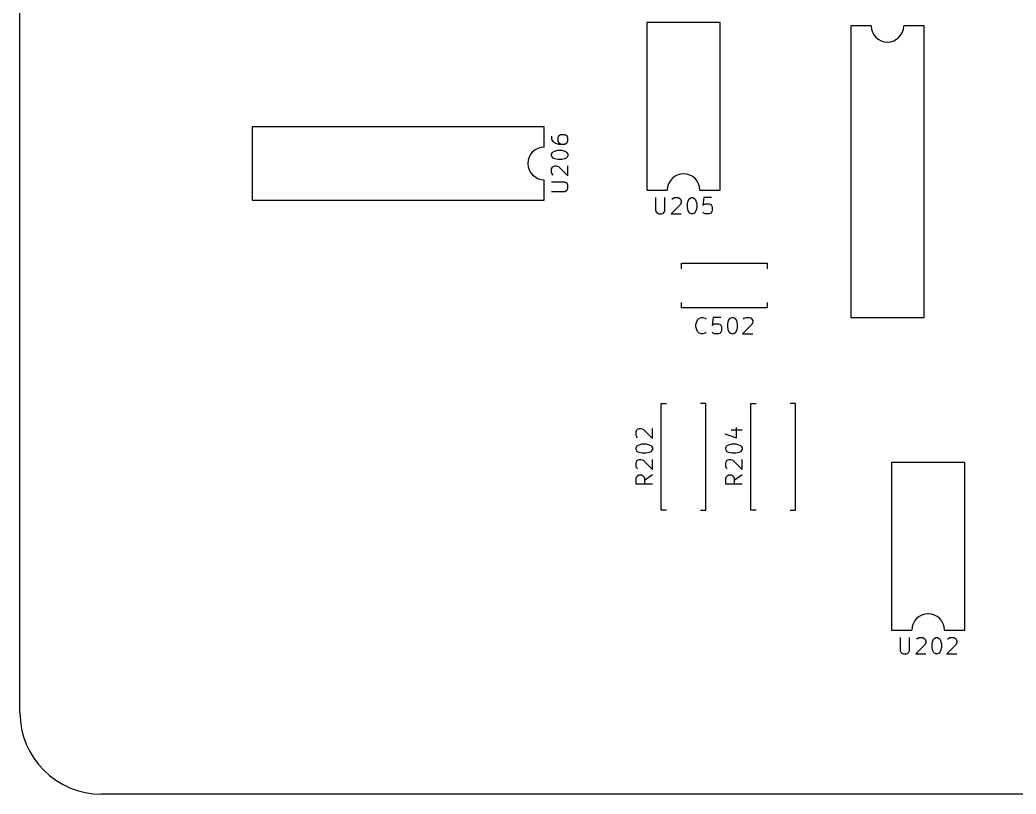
# Model space of a CAD drawing. Header units: metres. Extents: x 0 to 202, y 0 to 131.
# Drawn here: x 0 to 61.1, y 0 to 47.5 of the extents above; entities that cross this region are included whole.
import ezdxf

# ---------------------------------------------------------------- set-up
doc = ezdxf.new("R2010")
doc.units = ezdxf.units.M

msp = doc.modelspace()

# ---------------------------------------------------------------- linework, layer by layer
at = {"layer": 'OUTLINE'}
for p, q in [((0, 5), (0, 126)), ((152.523, 0), (5, 0))]:
    msp.add_line(p, q, dxfattribs=at)
msp.add_arc((5, 5), 5, -180, -90, dxfattribs=at)
at = {"layer": 'SILK'}
for p, q in [((38.45, 47.34), (38.45, 37.06)), ((42.95, 47.34), (38.45, 47.34)), ((42.95, 37.06), (42.95, 47.34)), ((50.95, 47.15), (50.95, 29.25)), ((52.2, 47.15), (50.95, 47.15)), ((55.45, 47.15), (54.2, 47.15)), ((55.45, 29.25), (55.45, 47.15)), ((14.25, 40.95), (14.25, 36.45)), ((32.15, 40.95), (14.25, 40.95)), ((32.15, 39.7), (32.15, 40.95)), ((32.6048, 40.3667), (32.6048, 40.1762)), ((33.0334, 40.3667), (32.9858, 40.2714)), ((33.081, 40.4143), (33.0334, 40.3667)), ((33.1762, 40.4619), (33.081, 40.4143)), ((33.4143, 40.4619), (33.1762, 40.4619)), ((33.5096, 40.4143), (33.4143, 40.4619)), ((33.5572, 40.3667), (33.5096, 40.4143)), ((33.6048, 40.2714), (33.5572, 40.3667)), ((32.6048, 40.1762), (32.6524, 40.081)), ((32.6524, 40.081), (32.7001, 40.0333)), ((32.7001, 40.0333), (32.8429, 39.9381)), ((32.8429, 39.9381), (33.0334, 39.8905)), ((32.9858, 40.2714), (32.9858, 40.081)), ((32.9858, 40.081), (33.0334, 39.9857)), ((33.0334, 39.9857), (33.081, 39.9381)), ((33.0334, 39.8905), (33.4143, 39.8905)), ((33.081, 39.9381), (33.1762, 39.8905)), ((33.4143, 39.8905), (33.5096, 39.9381)), ((33.5096, 39.9381), (33.5572, 39.9857)), ((33.5572, 39.9857), (33.6048, 40.081)), ((33.6048, 40.081), (33.6048, 40.2714)), ((32.6048, 39.2714), (32.6524, 39.3667)), ((32.6048, 39.1762), (32.6048, 39.2714)), ((32.6524, 39.081), (32.6048, 39.1762)), ((32.6524, 39.3667), (32.7001, 39.4143)), ((32.7001, 39.4143), (32.7953, 39.4619)), ((32.7953, 39.4619), (32.9858, 39.5095)), ((32.9858, 39.5095), (33.2239, 39.5095)), ((33.2239, 39.5095), (33.4143, 39.4619)), ((33.4143, 39.4619), (33.5096, 39.4143)), ((33.5096, 39.4143), (33.5572, 39.3667)), ((33.5572, 39.3667), (33.6048, 39.2714)), ((33.6048, 39.1762), (33.5572, 39.081)), ((33.6048, 39.2714), (33.6048, 39.1762)), ((32.7001, 39.0333), (32.6524, 39.081)), ((32.6524, 38.4619), (32.7001, 38.5095)), ((32.7953, 38.9857), (32.7001, 39.0333)), ((32.7001, 38.5095), (32.7953, 38.5571)), ((32.9858, 38.9381), (32.7953, 38.9857)), ((32.7953, 38.5571), (32.8905, 38.5571)), ((32.8905, 38.5571), (33.0334, 38.5095)), ((33.2239, 38.9381), (32.9858, 38.9381)), ((33.0334, 38.5095), (33.6048, 37.9381)), ((33.4143, 38.9857), (33.2239, 38.9381)), ((33.5096, 39.0333), (33.4143, 38.9857)), ((33.5572, 39.081), (33.5096, 39.0333)), ((33.6048, 37.9381), (33.6048, 38.5571)), ((32.6048, 38.3667), (32.6524, 38.4619)), ((32.6048, 38.1286), (32.6048, 38.3667)), ((32.6524, 38.0333), (32.6048, 38.1286)), ((32.7001, 37.9857), (32.6524, 38.0333)), ((32.15, 36.45), (32.15, 37.7)), ((33.4143, 37.5571), (32.6048, 37.5571)), ((33.5096, 37.5095), (33.4143, 37.5571)), ((33.5572, 37.4619), (33.5096, 37.5095)), ((33.6048, 37.3667), (33.5572, 37.4619)), ((33.6048, 37.1762), (33.6048, 37.3667)), ((32.6048, 36.9857), (33.4143, 36.9857)), ((33.4143, 36.9857), (33.5096, 37.0333)), ((33.5096, 37.0333), (33.5572, 37.081)), ((33.5572, 37.081), (33.6048, 37.1762)), ((38.45, 37.06), (39.7, 37.06)), ((41.7, 37.06), (42.95, 37.06)), ((14.25, 36.45), (32.15, 36.45)), ((38.9857, 36.6052), (38.9857, 35.7957)), ((39.5571, 35.7957), (39.5571, 36.6052)), ((40.5095, 36.1766), (39.9381, 35.6052)), ((39.9857, 36.5099), (40.0333, 36.5576)), ((40.0333, 36.5576), (40.1286, 36.6052)), ((40.1286, 36.6052), (40.3667, 36.6052)), ((40.3667, 36.6052), (40.4619, 36.5576)), ((40.4619, 36.5576), (40.5095, 36.5099)), ((40.5095, 36.5099), (40.5571, 36.4147)), ((40.5571, 36.3195), (40.5095, 36.1766)), ((40.5571, 36.4147), (40.5571, 36.3195)), ((40.9381, 36.2242), (40.9857, 36.4147)), ((40.9381, 35.9861), (40.9381, 36.2242)), ((40.9857, 36.4147), (41.0333, 36.5099)), ((41.0333, 36.5099), (41.081, 36.5576)), ((41.081, 36.5576), (41.1762, 36.6052)), ((41.1762, 36.6052), (41.2714, 36.6052)), ((41.2714, 36.6052), (41.3667, 36.5576)), ((41.3667, 36.5576), (41.4143, 36.5099)), ((41.4143, 36.5099), (41.4619, 36.4147)), ((41.4619, 36.4147), (41.5095, 36.2242)), ((41.5095, 36.2242), (41.5095, 35.9861)), ((41.9381, 36.6052), (41.8905, 36.129)), ((41.8905, 36.129), (41.9381, 36.1766)), ((42.4143, 36.6052), (41.9381, 36.6052)), ((41.9381, 36.1766), (42.0333, 36.2242)), ((42.0333, 36.2242), (42.2714, 36.2242)), ((42.2714, 36.2242), (42.3667, 36.1766)), ((42.3667, 36.1766), (42.4143, 36.129)), ((42.4143, 36.129), (42.4619, 36.0338)), ((38.9857, 35.7957), (39.0333, 35.7004)), ((39.0333, 35.7004), (39.081, 35.6528)), ((39.081, 35.6528), (39.1762, 35.6052)), ((39.1762, 35.6052), (39.3667, 35.6052)), ((39.3667, 35.6052), (39.4619, 35.6528)), ((39.4619, 35.6528), (39.5095, 35.7004)), ((39.5095, 35.7004), (39.5571, 35.7957)), ((39.9381, 35.6052), (40.5571, 35.6052)), ((40.9857, 35.7957), (40.9381, 35.9861)), ((41.0333, 35.7004), (40.9857, 35.7957)), ((41.081, 35.6528), (41.0333, 35.7004)), ((41.1762, 35.6052), (41.081, 35.6528)), ((41.2714, 35.6052), (41.1762, 35.6052)), ((41.3667, 35.6528), (41.2714, 35.6052)), ((41.4143, 35.7004), (41.3667, 35.6528)), ((41.4619, 35.7957), (41.4143, 35.7004)), ((41.5095, 35.9861), (41.4619, 35.7957)), ((41.9381, 35.6528), (41.8905, 35.7004)), ((42.0333, 35.6052), (41.9381, 35.6528)), ((42.2714, 35.6052), (42.0333, 35.6052)), ((42.3667, 35.6528), (42.2714, 35.6052)), ((42.4143, 35.7004), (42.3667, 35.6528)), ((42.4619, 35.7957), (42.4143, 35.7004)), ((42.4619, 36.0338), (42.4619, 35.7957)), ((40.58, 32.57), (45.82, 32.57)), ((40.58, 32.233), (40.58, 32.57)), ((45.82, 32.57), (45.82, 32.233)), ((40.58, 29.83), (40.58, 30.167)), ((45.82, 30.167), (45.82, 29.83)), ((45.82, 29.83), (40.58, 29.83)), ((41.4619, 28.8166), (41.5095, 29.0071)), ((41.4619, 28.6738), (41.4619, 28.8166)), ((41.5095, 29.0071), (41.5571, 29.1023)), ((41.5571, 29.1023), (41.6524, 29.1976)), ((41.6524, 29.1976), (41.7952, 29.2452)), ((41.7952, 29.2452), (41.8905, 29.2452)), ((41.8905, 29.2452), (42.0333, 29.1976)), ((42.0333, 29.1976), (42.081, 29.1499)), ((42.5095, 29.2452), (42.4619, 28.769)), ((42.4619, 28.769), (42.5095, 28.8166)), ((42.9857, 29.2452), (42.5095, 29.2452)), ((42.5095, 28.8166), (42.6048, 28.8642)), ((42.6048, 28.8642), (42.8429, 28.8642)), ((42.8429, 28.8642), (42.9381, 28.8166)), ((42.9381, 28.8166), (42.9857, 28.769)), ((42.9857, 28.769), (43.0333, 28.6738)), ((43.4143, 28.8642), (43.4619, 29.0547)), ((43.4143, 28.6261), (43.4143, 28.8642)), ((43.4619, 29.0547), (43.5095, 29.1499)), ((43.5095, 29.1499), (43.5571, 29.1976)), ((43.5571, 29.1976), (43.6524, 29.2452)), ((43.6524, 29.2452), (43.7476, 29.2452)), ((43.7476, 29.2452), (43.8429, 29.1976)), ((43.8429, 29.1976), (43.8905, 29.1499)), ((43.8905, 29.1499), (43.9381, 29.0547)), ((43.9381, 29.0547), (43.9857, 28.8642)), ((43.9857, 28.8642), (43.9857, 28.6261)), ((44.8905, 28.8166), (44.319, 28.2452)), ((44.3667, 29.1499), (44.4143, 29.1976)), ((44.4143, 29.1976), (44.5095, 29.2452)), ((44.5095, 29.2452), (44.7476, 29.2452)), ((44.7476, 29.2452), (44.8429, 29.1976)), ((44.8429, 29.1976), (44.8905, 29.1499)), ((44.8905, 29.1499), (44.9381, 29.0547)), ((44.9381, 28.9595), (44.8905, 28.8166)), ((44.9381, 29.0547), (44.9381, 28.9595)), ((50.95, 29.25), (55.45, 29.25)), ((41.5095, 28.4833), (41.4619, 28.6738)), ((41.5571, 28.388), (41.5095, 28.4833)), ((41.6524, 28.2928), (41.5571, 28.388)), ((41.7952, 28.2452), (41.6524, 28.2928)), ((41.8905, 28.2452), (41.7952, 28.2452)), ((42.0333, 28.2928), (41.8905, 28.2452)), ((42.081, 28.3404), (42.0333, 28.2928)), ((42.5095, 28.2928), (42.4619, 28.3404)), ((42.6048, 28.2452), (42.5095, 28.2928)), ((42.8429, 28.2452), (42.6048, 28.2452)), ((42.9381, 28.2928), (42.8429, 28.2452)), ((42.9857, 28.3404), (42.9381, 28.2928)), ((43.0333, 28.4357), (42.9857, 28.3404)), ((43.0333, 28.6738), (43.0333, 28.4357)), ((43.4619, 28.4357), (43.4143, 28.6261)), ((43.5095, 28.3404), (43.4619, 28.4357)), ((43.5571, 28.2928), (43.5095, 28.3404)), ((43.6524, 28.2452), (43.5571, 28.2928)), ((43.7476, 28.2452), (43.6524, 28.2452)), ((43.8429, 28.2928), (43.7476, 28.2452)), ((43.8905, 28.3404), (43.8429, 28.2928)), ((43.9381, 28.4357), (43.8905, 28.3404)), ((43.9857, 28.6261), (43.9381, 28.4357)), ((44.319, 28.2452), (44.9381, 28.2452)), ((39.33, 23.97), (39.66, 23.97)), ((39.33, 17.43), (39.33, 23.97)), ((42.07, 23.97), (41.74, 23.97)), ((42.07, 17.43), (42.07, 23.97)), ((44.83, 23.97), (45.16, 23.97)), ((44.83, 17.43), (44.83, 23.97)), ((47.57, 23.97), (47.24, 23.97)), ((47.57, 17.43), (47.57, 23.97)), ((37.7848, 22.2476), (37.8324, 22.3429)), ((37.7848, 22.0095), (37.7848, 22.2476)), ((37.8324, 21.9143), (37.7848, 22.0095)), ((37.8324, 22.3429), (37.8801, 22.3905)), ((37.8801, 22.3905), (37.9753, 22.4381)), ((37.9753, 22.4381), (38.0705, 22.4381)), ((38.0705, 22.4381), (38.2134, 22.3905)), ((38.2134, 22.3905), (38.7848, 21.819)), ((38.7848, 21.819), (38.7848, 22.4381)), ((43.2372, 22.1048), (43.9515, 21.8667)), ((43.6182, 22.3429), (44.2848, 22.3429)), ((43.9515, 21.8667), (43.9515, 22.4857)), ((37.8801, 21.8667), (37.8324, 21.9143)), ((37.8324, 21.3429), (37.8801, 21.3905)), ((37.8801, 21.3905), (37.9753, 21.4381)), ((37.9753, 21.4381), (38.1658, 21.4857)), ((38.1658, 21.4857), (38.4039, 21.4857)), ((38.4039, 21.4857), (38.5943, 21.4381)), ((38.5943, 21.4381), (38.6896, 21.3905)), ((38.6896, 21.3905), (38.7372, 21.3429)), ((43.3324, 21.3429), (43.3801, 21.3905)), ((43.3801, 21.3905), (43.4753, 21.4381)), ((43.4753, 21.4381), (43.6658, 21.4857)), ((43.6658, 21.4857), (43.9039, 21.4857)), ((43.9039, 21.4857), (44.0943, 21.4381)), ((44.0943, 21.4381), (44.1896, 21.3905)), ((44.1896, 21.3905), (44.2372, 21.3429)), ((37.7848, 21.2476), (37.8324, 21.3429)), ((37.7848, 21.1524), (37.7848, 21.2476)), ((37.8324, 21.0571), (37.7848, 21.1524)), ((37.8801, 21.0095), (37.8324, 21.0571)), ((37.9753, 20.9619), (37.8801, 21.0095)), ((38.1658, 20.9143), (37.9753, 20.9619)), ((38.4039, 20.9143), (38.1658, 20.9143)), ((38.5943, 20.9619), (38.4039, 20.9143)), ((38.6896, 21.0095), (38.5943, 20.9619)), ((38.7372, 21.0571), (38.6896, 21.0095)), ((38.7372, 21.3429), (38.7848, 21.2476)), ((38.7848, 21.1524), (38.7372, 21.0571)), ((38.7848, 21.2476), (38.7848, 21.1524)), ((43.2848, 21.2476), (43.3324, 21.3429)), ((43.2848, 21.1524), (43.2848, 21.2476)), ((43.3324, 21.0571), (43.2848, 21.1524)), ((43.3801, 21.0095), (43.3324, 21.0571)), ((43.4753, 20.9619), (43.3801, 21.0095)), ((43.6658, 20.9143), (43.4753, 20.9619)), ((43.9039, 20.9143), (43.6658, 20.9143)), ((44.0943, 20.9619), (43.9039, 20.9143)), ((44.1896, 21.0095), (44.0943, 20.9619)), ((44.2372, 21.0571), (44.1896, 21.0095)), ((44.2372, 21.3429), (44.2848, 21.2476)), ((44.2848, 21.1524), (44.2372, 21.0571)), ((44.2848, 21.2476), (44.2848, 21.1524)), ((37.7848, 20.3429), (37.8324, 20.4381)), ((37.7848, 20.1048), (37.7848, 20.3429)), ((37.8324, 20.4381), (37.8801, 20.4857)), ((37.8801, 20.4857), (37.9753, 20.5333)), ((37.9753, 20.5333), (38.0705, 20.5333)), ((38.0705, 20.5333), (38.2134, 20.4857)), ((38.2134, 20.4857), (38.7848, 19.9143)), ((38.7848, 19.9143), (38.7848, 20.5333)), ((43.2848, 20.3429), (43.3324, 20.4381)), ((43.2848, 20.1048), (43.2848, 20.3429)), ((43.3324, 20.4381), (43.3801, 20.4857)), ((43.3801, 20.4857), (43.4753, 20.5333)), ((43.4753, 20.5333), (43.5705, 20.5333)), ((43.5705, 20.5333), (43.7134, 20.4857)), ((43.7134, 20.4857), (44.2848, 19.9143)), ((44.2848, 19.9143), (44.2848, 20.5333)), ((53.45, 20.34), (53.45, 10.06)), ((57.95, 20.34), (53.45, 20.34)), ((57.95, 10.06), (57.95, 20.34)), ((37.8324, 20.0095), (37.7848, 20.1048)), ((37.8801, 19.9619), (37.8324, 20.0095)), ((37.8801, 19.5333), (37.9753, 19.581)), ((37.9753, 19.581), (38.1182, 19.581)), ((38.1182, 19.581), (38.2134, 19.5333)), ((38.7848, 19.581), (38.3086, 19.2476)), ((43.3324, 20.0095), (43.2848, 20.1048)), ((43.3801, 19.9619), (43.3324, 20.0095)), ((43.3801, 19.5333), (43.4753, 19.581)), ((43.4753, 19.581), (43.6182, 19.581)), ((43.6182, 19.581), (43.7134, 19.5333)), ((44.2848, 19.581), (43.8086, 19.2476)), ((37.7848, 19.3905), (37.8324, 19.4857)), ((37.7848, 19.0095), (37.7848, 19.3905)), ((38.7848, 19.0095), (37.7848, 19.0095)), ((37.8324, 19.4857), (37.8801, 19.5333)), ((38.2134, 19.5333), (38.261, 19.4857)), ((38.261, 19.4857), (38.3086, 19.3905)), ((38.3086, 19.3905), (38.3086, 19.0095)), ((43.2848, 19.3905), (43.3324, 19.4857)), ((43.2848, 19.0095), (43.2848, 19.3905)), ((44.2848, 19.0095), (43.2848, 19.0095)), ((43.3324, 19.4857), (43.3801, 19.5333)), ((43.7134, 19.5333), (43.761, 19.4857)), ((43.761, 19.4857), (43.8086, 19.3905)), ((43.8086, 19.3905), (43.8086, 19.0095)), ((39.66, 17.43), (39.33, 17.43)), ((41.74, 17.43), (42.07, 17.43)), ((45.16, 17.43), (44.83, 17.43)), ((47.24, 17.43), (47.57, 17.43)), ((53.45, 10.06), (54.7, 10.06)), ((56.7, 10.06), (57.95, 10.06)), ((53.9857, 9.6052), (53.9857, 8.7957)), ((54.5571, 8.7957), (54.5571, 9.6052)), ((55.5095, 9.1766), (54.9381, 8.6052)), ((54.9857, 9.5099), (55.0333, 9.5576)), ((55.0333, 9.5576), (55.1286, 9.6052)), ((55.1286, 9.6052), (55.3667, 9.6052)), ((55.3667, 9.6052), (55.4619, 9.5576)), ((55.4619, 9.5576), (55.5095, 9.5099)), ((55.5095, 9.5099), (55.5571, 9.4147)), ((55.5571, 9.3195), (55.5095, 9.1766)), ((55.5571, 9.4147), (55.5571, 9.3195)), ((55.9381, 9.2242), (55.9857, 9.4147)), ((55.9381, 8.9861), (55.9381, 9.2242)), ((55.9857, 9.4147), (56.0333, 9.5099)), ((56.0333, 9.5099), (56.081, 9.5576)), ((56.081, 9.5576), (56.1762, 9.6052)), ((56.1762, 9.6052), (56.2714, 9.6052)), ((56.2714, 9.6052), (56.3667, 9.5576)), ((56.3667, 9.5576), (56.4143, 9.5099)), ((56.4143, 9.5099), (56.4619, 9.4147)), ((56.4619, 9.4147), (56.5095, 9.2242)), ((56.5095, 9.2242), (56.5095, 8.9861)), ((57.4143, 9.1766), (56.8429, 8.6052)), ((56.8905, 9.5099), (56.9381, 9.5576)), ((56.9381, 9.5576), (57.0333, 9.6052)), ((57.0333, 9.6052), (57.2714, 9.6052)), ((57.2714, 9.6052), (57.3667, 9.5576)), ((57.3667, 9.5576), (57.4143, 9.5099)), ((57.4143, 9.5099), (57.4619, 9.4147)), ((57.4619, 9.3195), (57.4143, 9.1766)), ((57.4619, 9.4147), (57.4619, 9.3195)), ((53.9857, 8.7957), (54.0333, 8.7004)), ((54.0333, 8.7004), (54.081, 8.6528)), ((54.081, 8.6528), (54.1762, 8.6052)), ((54.1762, 8.6052), (54.3667, 8.6052)), ((54.3667, 8.6052), (54.4619, 8.6528)), ((54.4619, 8.6528), (54.5095, 8.7004)), ((54.5095, 8.7004), (54.5571, 8.7957)), ((54.9381, 8.6052), (55.5571, 8.6052)), ((55.9857, 8.7957), (55.9381, 8.9861)), ((56.0333, 8.7004), (55.9857, 8.7957)), ((56.081, 8.6528), (56.0333, 8.7004)), ((56.1762, 8.6052), (56.081, 8.6528)), ((56.2714, 8.6052), (56.1762, 8.6052)), ((56.3667, 8.6528), (56.2714, 8.6052)), ((56.4143, 8.7004), (56.3667, 8.6528)), ((56.4619, 8.7957), (56.4143, 8.7004)), ((56.5095, 8.9861), (56.4619, 8.7957)), ((56.8429, 8.6052), (57.4619, 8.6052))]:
    msp.add_line(p, q, dxfattribs=at)
for centre, start, end in [((53.2, 47.15), -180, 0), ((32.15, 38.7), -270, -90), ((40.7, 37.06), 0, 180), ((55.7, 10.06), 0, 180)]:
    msp.add_arc(centre, 1, start, end, dxfattribs=at)

doc.saveas('drawing.dxf')
